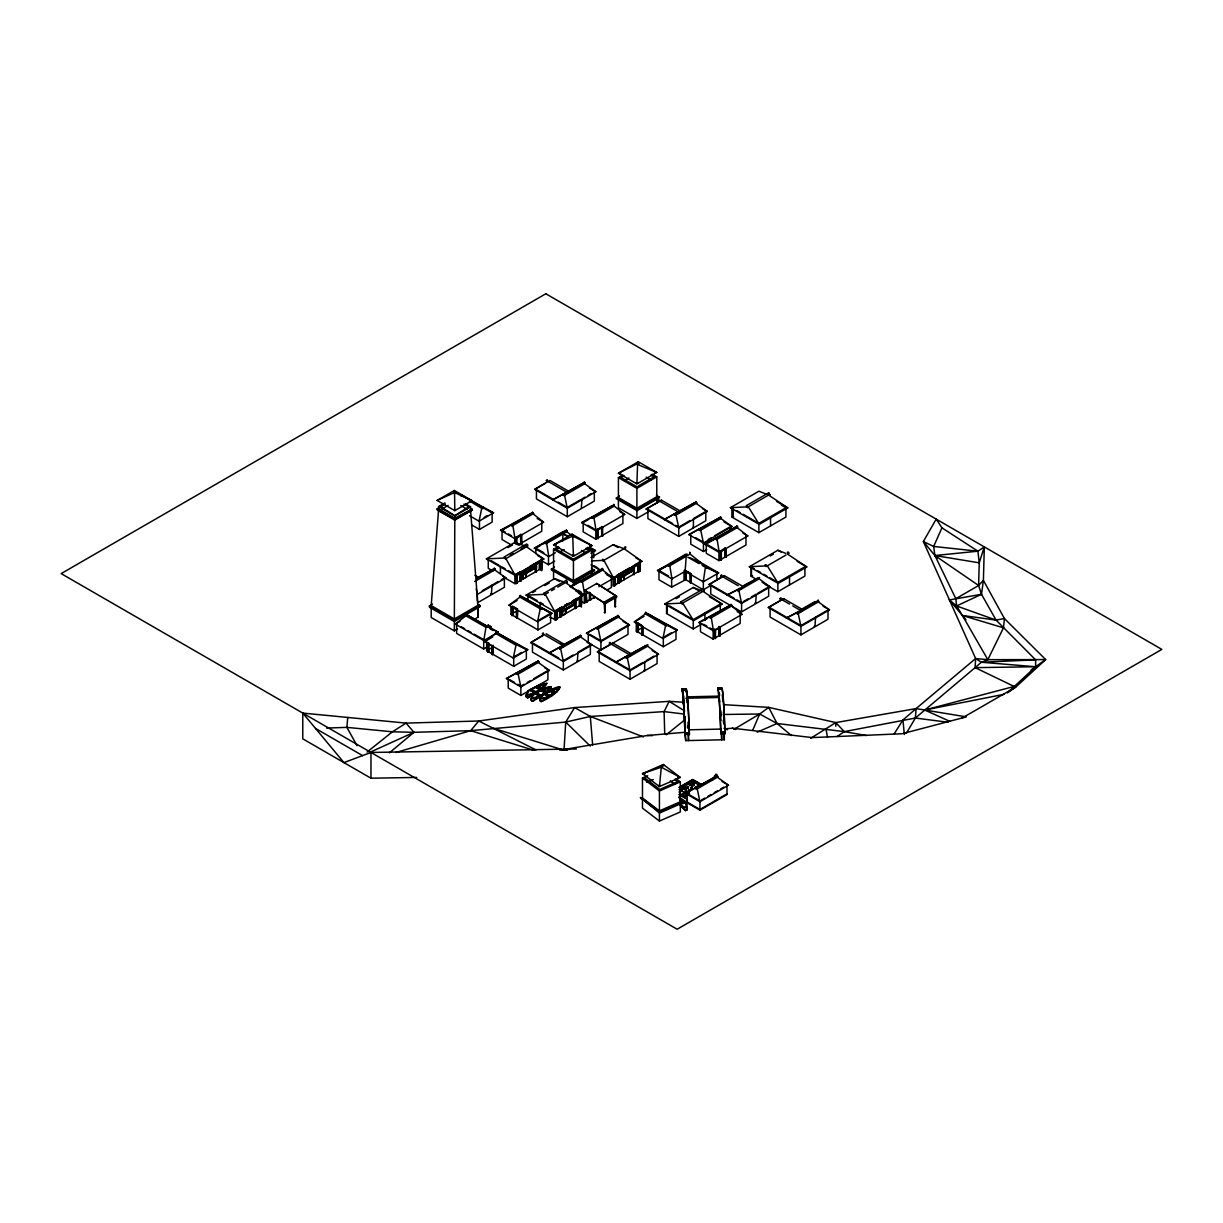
<?xml version="1.0" encoding="UTF-8"?>
<svg xmlns="http://www.w3.org/2000/svg" width="1223" height="1223" viewBox="0 0 1223 1223"><rect width="100%" height="100%" fill="white"/><g stroke="black" fill="none" stroke-linecap="round" stroke-linejoin="round"><path stroke-width="1.5" d="M438.583 509.899L431.199 605.599L454.344 618.96L454.803 519.255L437.849 510.327M941.939 527.832L977.911 551.191L979.241 562.825L978.614 585.496L981.503 594.302L996.072 620.092L1035.636 659.854L1035.621 666.749L1007.416 692.814L1015.671 687.173L1045.665 659.579L1004.435 618.548L983.399 580.359L984.316 546.91L977.911 551.191L934.907 555.532L933.653 546.452L941.939 527.832L936.191 519.118L923.35 541.544L975.633 658.54L975.098 667.636L915.37 718.039L906.319 733.296M636.908 483.895L637.565 464.511L656.782 472.43L636.908 483.895L618.41 473.225L638.284 461.744L656.782 472.43M584.808 590.373L604.544 603.107L604.544 604.04L603.489 602.496L615.49 595.57L616.545 596.182L616.545 597.114L604.544 604.04M616.514 596.212L596.702 583.493L616.514 596.212L604.544 603.107L603.489 602.496M604.544 603.107L584.747 590.403L596.702 583.493M680.08 793.115L680.278 791.312L680.08 793.284M684.406 793.513L684.544 791.694L684.452 793.635M688.09 788.147L688.213 786.328L688.09 788.3L687.112 786.802L687.983 788.132M693.074 783.943L693.196 782.124L693.105 784.081L692.096 782.598L692.921 783.943M697.079 787.795L697.171 786.144L697.064 787.597M684.192 702.262L669.164 701.345L574.611 707.567L565.729 722.074L564.002 750.219L567.625 750.035M679.453 796.922L686.638 804.015L686.776 810.176L685.461 810.62L679.743 805.024M562.534 541.437L563.084 533.901L567.869 536.652M723.389 714.477L759.666 714.018L777.033 723.496L844.283 731.629L915.37 718.039L916.103 708.591L975.633 658.54L987.832 659.671L1045.665 659.579L1031.142 669.929M347.745 717.458L346.904 727.379L357.055 745.648M659.426 786.557L661.307 767.203L642.472 773.609L659.426 786.557L680.309 777.446L663.355 764.497L642.472 773.609M961.477 718.405L1015.671 687.173L975.098 667.636L981.396 662.239L987.832 659.671L1003.471 627.827L1004.435 618.548L996.072 620.092L962.363 615.475L956.6 605.966L949.43 599.927L981.503 594.302L983.399 580.359L978.614 585.496L955.836 598.704L956.6 605.966L996.072 620.092M679.957 790.731L679.193 789.462L680.202 790.807M683.779 788.988L683.015 787.719C684.605 790.868 684.834 785.732 683.81 789.187M685.935 790.945L685.094 789.599L685.935 790.945L686.5 789.905L686.072 790.945M686.837 795.623L686.072 794.354L687.081 795.699M689.145 791.388L689.634 790.364L689.099 791.556L688.243 790.058L689.222 791.556M690.093 785.013L689.329 783.729L690.154 785.074L690.735 784.035L690.338 785.212M691.591 788.866L690.766 787.505L691.591 788.85L692.157 787.811L691.729 788.85M534.084 564.277L534.986 564.797L522.404 572.074L522.695 579.228L523.23 575.162L522.313 574.642M522.313 578.999L525.966 577.332L526.501 573.281L523.719 571.401L526.501 573.006M562.381 615.536L562.916 611.469L561.999 610.934L573.755 604.147L573.755 600.569L574.672 601.105L562.091 608.366L562.091 611.943L561.174 611.424L561.174 607.846L562.32 608.504C558.942 618.869 566.448 615.796 566.188 609.574L563.406 607.709L566.188 609.314M620.535 581.368L621.437 577.531L620.535 577.011L632.291 570.208L632.291 566.646M623.791 579.488L624.708 575.651L621.926 573.77L624.708 575.376M686.286 570.652L671.962 578.922L657.47 570.56L668.477 564.98L669.807 565.745L686.241 556.251L685.125 571.324L703.271 581.796L705.381 567.304L702.201 565.454M460.918 495.881L461.698 494.811L461.912 495.85M571.309 535.093L572.976 535.17M483.788 640.577L485.944 627.384L487.274 626.619L498.281 632.199L483.788 640.577L455.231 624.082L467.018 614.924L498.281 632.199M469.51 515.709L479.034 521.197L481.74 508.34L469.372 500.956M513.278 658.066L515.984 645.194L495.728 633.499L484.721 641.571L513.278 658.066L527.77 649.703L497.058 632.734L526.364 649.703L526.364 658.998L513.706 666.306L492.945 654.32L492.945 645.515M537.539 621.697L540.245 608.825L541.575 608.06L552.032 613.319L537.539 621.697L508.982 605.202L519.989 597.13L540.245 608.825M662.912 638.467L665.618 625.595L666.948 624.831L677.404 630.09L662.912 638.467L634.34 621.972L645.347 613.9L665.618 625.595M644.964 773.762L643.176 773.777L644.842 773.502M604.238 603.336L605.37 603.245L604.804 612.876L604.223 603.245L605.37 603.245M604.223 612.54L605.37 612.54M526.914 695.734L528.015 691.194C535.995 685.14 558.391 677.053 537.799 692.294L540.413 685.981L546.192 683.947L541.407 688.717M531.852 699.067L532.953 694.542C534.298 693.258 558.697 679.835 548.668 691.24C521.992 704.265 545.382 695.719 550.274 687.234L543.287 688.962L527.617 697.859L526.104 696.636L526.104 694.985L528.015 691.194M541.667 694.924L540.214 700.962L541.269 701.589C558.85 694.511 571.462 676.885 541.667 694.924L539.771 700.366L542.569 701.161M568.45 492.548L567.854 491.707L567.258 493.236M631.175 655.085L630.579 654.229L629.983 655.773M802.089 610.705L801.31 609.987L801.157 611.546M984.316 546.91L979.241 562.825L934.907 555.532L955.836 598.704M520.524 596.151C520.616 593.552 518.323 598.108 520.417 596.335M618.41 473.225L637.626 463.609L638.284 461.744M768.64 492.793L769.863 494.765L768.64 492.793L746.458 505.588L747.681 507.576L746.458 505.588M614.665 597.221L615.307 606.853L615.75 597.191M614.665 606.593L615.75 606.562M697.064 787.49L697.477 786.45L697.049 787.276M682.113 790.777L682.541 789.737L682.006 790.929L681.624 789.89L682.159 790.899M682.923 795.164L683.412 794.14L682.877 795.332L682.021 793.834L682.954 795.332M542.752 695.627L545.351 689.329L551.145 687.28L542.752 695.627L532.555 701.192L531.057 699.984L531.057 698.318L532.953 694.542M554.065 689.711L551.466 696.009L559.859 687.662L554.065 689.711L551.741 689.115M752.711 730.238L759.666 714.018L768.747 707.383L835.783 722.594L916.103 708.591L966.353 716.877L902.054 733.754L812.21 737.591L732.531 728.205L724.933 728.847M639.063 462.875L637.397 462.875M540.444 698.318L542.079 695.061C568.068 683.046 563.344 684.804 542.079 695.352C535.2 703.944 558.728 692.677 558.987 687.616M894.288 733.708L902.941 719.995L916.103 708.591M478.239 579.167L478.071 577.806L477.291 579.412M564.231 646.248L564.063 644.888L563.543 646.646M679.652 512.666L679.484 511.306L678.964 513.064M496.034 632.887L496.079 631.664L495.881 633.04M645.652 613.289L645.713 612.066L645.194 613.594M545.336 683.886C544.969 688.931 521.395 700.534 528.412 691.331C525.324 689.466 564.2 678.475 538.334 685.889M532.418 693.64L542.722 688.075L546.192 683.382M550.274 687.234L547.277 691.27M547.659 691.408L551.145 686.73M546.085 697.37L556.373 691.805L559.859 687.112M714.446 776.422L716.128 774.694L714.721 776.483M568.191 490.973L550.044 480.501L534.65 489.383L567.289 508.233L595.846 491.738L583.509 482.902L552.796 499.855L553.499 499.458L536.438 489.613L536.438 498.908L567.289 516.717L594.332 501.094L594.332 491.799M563.115 645.652L564.216 644.246L546.069 633.759M679.636 510.664L661.49 500.176L646.111 509.058L678.75 527.908L707.307 511.413L694.97 502.577L664.257 519.546L664.96 519.133M615.536 662.392L646.248 645.423L615.536 662.392L616.239 661.995M395.702 752.542L470.672 730.666L478.759 721.004L574.611 707.567L590.312 716.464L643.39 736.903M658.891 785.349L659.564 786.16L660.435 785.426M680.844 601.869L682.082 603.856L680.844 601.869L703.026 589.073L704.265 591.045L703.026 589.073M615.658 597.42L614.787 597.451M517.191 644.276C515.525 644.857 522.511 647.273 527.77 649.703M660.619 766.683L663.355 764.497M389.434 752.802L413.955 732.317L470.672 730.666L565.729 722.074L590.312 716.464L664.104 711.603L683.795 714.018M666.229 734.794L685.125 719.583M367.053 752.038L392.43 731.797L406.082 723.114L478.759 721.004L536.041 749.959M504.365 556.847L505.466 558.896L527.648 546.1L527.709 544.785L526.547 544.036L504.365 556.847L505.466 558.896M544.036 593.155L545.137 595.204L544.036 593.155L566.234 580.344L567.334 582.393L566.234 580.344M686.806 809.611L685.461 810.62L680.966 805.926L686.806 807.944M837.098 736.552L844.283 731.629L866.434 735.543M810.696 738.279L835.783 722.594L844.283 731.629M662.545 765.124L663.89 765.094L663.585 765.843M563.054 644.918L579.549 636.159L591.886 645.01L563.329 661.49L530.69 642.641L543.96 634.599L561.51 644.735M625.993 657.118L627.323 657.898L647.579 646.203L658.586 654.274L630.028 670.754L597.39 651.92L612.769 643.023L630.93 653.51M727.807 594.623L727.104 595.035L737.561 589.761L738.891 590.526L759.162 578.831L770.169 586.918L741.597 603.398L708.958 584.548L724.352 575.666L742.499 586.153L757.832 578.066L743.034 586.612M802.364 609.604L817.163 601.059L829.5 609.895L800.927 626.39L768.289 607.541L783.683 598.659L801.829 609.13M734.121 729.214L759.666 714.018M555.884 545.183L554.279 544.816L555.884 544.556M678.123 776.987L679.636 777.339L677.955 777.216M437.115 500.436L454.344 490.484L472.047 500.696L454.803 510.648L437.115 500.436L454.574 492.548L472.047 500.696M454.146 492.793L455.002 492.793M438.583 506.567L454.803 515.923L454.803 518.2L438.583 508.829L438.583 506.567L444.897 502.928M445.019 503.876L440.356 506.567L454.788 515.678L468.791 506.826L463.976 504.044M454.069 518.628L472.047 509.104L472.047 510.159L454.803 520.111L437.115 509.899L437.115 508.829L443.704 505.023M441.916 508.997L448.122 505.405M455.063 509.502L454.314 509.38M454.803 515.923L470.565 506.826L470.565 509.104M437.115 508.829L454.803 519.056L472.047 509.104M454.069 519.683L472.047 510.159M484.201 517.405L487.366 515.571M479.034 521.197L493.526 512.834L462.814 495.865L492.12 512.834L492.12 522.129L479.462 529.437L471.466 524.835M534.65 489.383L545.427 483.161M500.528 530.339L511.535 524.759L512.865 525.523L533.121 513.828L543.578 522.221L515.021 538.716L500.528 530.339L531.791 513.064L502.041 530.278L502.041 539.572L511.535 545.061M552.796 499.855L583.509 482.902M563.436 494.505C564.414 498.006 560.883 492.013 564.583 495.361L584.839 483.666M652.165 474.188L656.782 476.848L656.782 496.752L636.908 508.233L618.41 497.547L618.41 477.643L622.996 474.998M558.101 502.103L567.289 507.423L580.329 499.886M585.053 497.165L581.965 498.953L581.353 507.897M588.156 495.376L591.244 493.588M521.594 543.593L520.753 543.119L520.753 534.298L521.594 534.787L521.594 543.593L521.38 535.17L520.539 534.68L516.259 537.157L516.289 544.22M517.1 537.646L521.38 535.17M624.25 475.839L621.131 477.643L636.908 486.754M486.372 558.85L514.929 542.355L525.844 546.299L543.822 559.033L515.265 575.529L486.372 558.85L503.83 558.07M508.004 547.598L512.376 545.061M624.25 480.685L628.928 477.979M520.539 534.68L520.753 543.119M517.925 545.03L520.784 543.379M510.251 555.303L513.37 553.499M521.166 549.005L524.285 547.201M477.062 577.822L493.557 569.077L505.894 577.913L477.337 594.409L476.175 588.89M656.338 494.918L659.533 497.654L637.015 510.648L616.27 498.663L619.511 495.896M454.344 618.96L478.759 604.865L479.813 605.477L479.813 606.746L454.237 621.513L429.38 607.158L429.38 605.874L432.575 604.04M493.557 569.077L477.108 578.571L478.224 577.149L474.921 575.253M638.467 485.852L654.06 476.848L650.896 475.028M474.631 581.536L494.887 569.842M618.41 477.643L636.908 488.329L656.782 476.848M555.395 552.765L548.806 556.572L534.313 548.21L562.87 531.715L565.576 530.92L570.835 534.833M537.371 547.247L540.474 545.458M543.562 543.685L565.576 530.92M581.659 522.618L592.666 517.039L593.996 517.803L614.252 506.108L624.708 514.501L596.151 530.981L581.659 522.618L612.922 505.344M534.313 548.21L545.32 542.615L546.65 543.394L566.906 531.684M587.942 519.806L583.172 522.557L583.172 531.852L595.83 539.16L597.42 538.258L597.42 529.452L602.129 526.731L602.129 535.536L622.889 523.551L622.889 514.256M591.122 517.971L611.362 506.23M553.56 544.846L572.058 534.161L591.932 545.641L573.434 556.312L553.56 544.846L572.716 536.026L591.932 545.641M571.967 536.454L573.526 536.484M587.346 547.415L591.932 550.06L591.932 569.964L573.434 580.65L553.56 569.169L553.56 549.265L558.177 546.605M482.214 590.77L498.189 581.552M501.292 579.763L504.38 577.975L504.38 587.269L477.337 602.893M559.431 547.445L556.282 549.265L573.434 559.171L589.211 550.06L586.092 548.271M517.191 573.572L520.295 571.783M520.509 571.798L516.121 574.581L516.274 583.539L516.519 574.795M530.033 566.295L539.557 560.807M516.549 575.009L541.407 560.654C541.957 592.024 541.499 537.509 541.147 568.573L541.988 568.084L541.988 558.789M521.09 572.761L517.039 575.1L517.039 583.096L517.268 575.238L520.86 573.159L521.09 580.772L521.09 572.761L520.172 572.242L519.943 580.375L520.86 580.894M521.487 571.538L522.634 572.196L534.757 565.194L534.757 568.236M534.986 563.803L536.178 564.491L540.23 562.152L540.505 569.551L540.49 560.119M559.431 552.276L564.17 549.555M597.39 529.421L602.511 527.449L601.67 526.96L601.67 535.506L602.725 535.873L601.67 535.506M521.717 571.676L521.717 574.718L523.23 574.902M534.084 567.839L521.487 575.116L522.404 575.636L534.986 568.374L533.855 567.717L525.584 572.746M522.695 574.856L521.869 575.345L521.869 571.768M638.437 508.233L656.782 497.654L656.782 503.219M659.533 496.752L637.015 509.746L616.27 497.776M519.943 580.375L521.09 580.772M540.23 562.152L539.312 561.632L539.312 569.184L540.505 569.551M541.682 568.878L540.49 568.512L541.407 569.031M503.647 577.18L514.944 583.707L515.754 583.233L515.632 574.474M516.519 582.805L516.014 574.703L540.887 560.348L540.887 568.726L539.97 569.245L539.97 561.372M516.748 582.668L520.325 580.589M536.178 572.058C534.084 572.884 538.059 567.992 536.178 564.491M540.581 560.18L548.485 564.751L554.676 561.174M646.111 509.058L661.49 500.176M479.813 605.477L454.237 620.244L429.38 605.874M597.176 529.299L597.176 538.105L598.23 538.472L598.23 529.911M597.634 538.12L601.915 535.659M597.176 538.105L598.23 538.472M618.41 500.299L618.41 507.728L636.908 518.414L649.138 511.352M455.231 624.082L460.062 621.284M591.351 568.053L594.561 570.805L573.816 582.775L551.298 569.78L554.493 567.044M553.56 569.169L552.674 569.673L552.674 570.575L553.56 570.071L553.56 579.366M553.56 549.265L573.434 560.745L591.932 550.06M431.199 605.599L431.199 617.508L454.344 630.869L457.494 629.05M474.799 619.052L477.948 617.248L477.948 605.339L470.565 510.159M590.892 553.224L595.509 550.564L590.571 547.705M590.938 557.55L613.151 544.724L624.051 548.668L642.029 561.403L613.472 577.898L605.446 573.266M557.734 587.101L565.53 582.607L583.509 595.341L554.952 611.836L526.058 595.158L554.615 578.662L563.971 582.041M508.982 605.202L517.039 600.554M532.54 592.635L535.613 590.862M544.755 585.588L549.142 583.05M511.902 606.761L512.743 606.272L512.972 615.215L512.972 606.654L512.116 607.143L511.902 615.566L511.902 606.761L516.61 609.482C515.525 623.455 518.476 618.792 517.467 608.993L514.317 607.189M664.257 519.546L694.97 502.577M674.714 514.271L676.044 515.036L696.3 503.341M488.252 625.412L490.744 627.139M516.396 609.604L517.467 608.993M591.565 560.914L603.795 560.363L624.051 548.668M510.924 606.883L510.924 614.313L517.253 610.659M526.058 595.158L545.259 594.302L548.378 592.498M551.497 590.694L554.615 588.905M511.902 615.566L512.972 615.215M574.978 580.65L591.932 570.866L591.932 574.581M551.298 568.894L573.816 581.888L594.561 569.903M589.394 592.192L584.64 594.928L570.147 586.566L601.41 569.291L571.661 586.505M516.61 618.288L517.467 617.798M570.147 586.566L581.154 580.986L582.484 581.751L602.74 570.056L613.197 578.448L598.918 586.688M675.677 525.324L678.75 527.098L690.154 520.509M484.721 641.571L492.777 636.923M488.696 644.735L488.696 651.584L488.481 642.656L487.641 643.145L487.855 652.073L487.855 643.512L488.696 643.023M456.638 624.082L456.638 633.376L483.681 648.985L486.846 647.166M672.619 523.551L647.9 509.288L647.9 518.583L678.75 536.393L705.793 520.769L705.793 511.474L693.41 518.628L693.41 527.923L692.814 527.281M759.223 524.377L748.323 506.781L768.579 495.07L787.795 507.881L759.223 524.377L730.345 507.698L758.902 491.203L766.974 494.428M487.855 643.512L492.135 645.989L493.19 645.377M550.625 613.319L537.967 620.627L537.967 629.921L550.625 622.614L550.625 613.319L521.319 596.35L552.032 613.319M555.043 610.629L555.043 619.312L555.961 619.847L555.318 610.781L561.525 607.189M564.644 605.4L567.747 603.596M572.41 600.906L577.073 598.215M617.141 575.085L629.845 567.747M634.599 564.995L637.779 563.176M486.647 641.387L486.647 650.682L492.991 647.028M561.785 607.189L555.441 610.843L555.441 619.541L549.784 617.218M564.965 605.354L568.129 603.52M617.34 575.269L629.769 568.099M632.887 566.295L637.55 563.604M561.923 607.418L555.701 610.996L556.205 619.098M564.323 606.027L569.047 603.306M572.792 601.135L580.573 596.641L580.573 605.033L579.656 605.553L579.656 597.68M614.496 577.225L639.889 562.549C641.723 565.959 637.84 572.196 639.889 571.248M578.54 593.277L581.674 595.097L581.674 604.391L580.833 604.881C581.17 573.816 581.644 628.332 581.093 596.946L556.236 611.301L555.318 610.781M639.629 571.401L639.629 563.023L614.756 577.378L613.579 576.69M688.946 534.65L719.659 517.681L731.996 526.532L703.439 543.027L688.946 534.65L719.659 517.681M560.547 617.202L560.547 609.467L559.63 608.932L559.63 616.667L560.547 617.202L560.776 609.069L556.725 611.408L556.725 619.404L556.954 611.531L555.808 610.873M578.036 598.934L575.33 600.493L575.33 608.06L579.381 605.721L579.381 598.154M618.379 574.611L619.297 575.131L615.261 577.47L615.49 585.343L614.573 584.808M620.611 578.005L633.208 570.744L633.208 567.166L620.611 574.443L620.611 578.005L619.694 577.485M637.535 571.554L638.712 571.921L638.712 564.048L634.11 566.708L634.11 574.581L634.385 566.861L633.193 566.173M556.954 611.531L560.547 609.467M580.191 605.859C578.112 606.73 582.056 601.456 580.191 597.986L575.574 600.646L575.574 608.519L575.865 600.799L574.672 600.111L574.672 607.984L575.574 608.519M619.694 573.908L620.841 574.565L632.979 567.564L632.979 570.606L620.841 577.608L619.923 577.088M634.385 566.861L638.437 564.522L638.437 572.089M575.865 600.799L579.916 598.46L579.916 606.012M487.641 651.951L488.696 651.584M705.09 526.624L708.27 524.789M711.144 523.184L715.424 520.708M699.403 529.391L700.733 530.155L720.989 518.46M562.091 611.943L574.672 604.682L573.526 604.009L565.271 609.054M620.917 577.225L620.092 577.699L620.092 574.137M624.189 575.345L632.673 570.438L633.208 567.166M562.381 611.164L561.556 611.638L561.556 608.06M492.135 645.989L492.135 654.534L493.19 654.183L493.19 647.135M492.135 654.534L493.19 654.183M732.485 507.759L732.485 516.442L733.28 516.595M618.165 582.744L619.297 583.142L618.165 582.744L618.165 574.993L619.067 575.529L615.49 577.608L614.343 576.935M556.037 618.746L556.954 619.281M559.63 616.667L560.776 617.065M574.672 607.984L575.865 608.366M556.419 618.976L560.012 616.896M585.649 593.124L585.649 602.022L586.704 602.297L586.214 593.384L586.704 602.297M589.41 592.941L589.41 599.851L590.571 600.08L590.571 593.17M614.726 585.16L614.236 577.073M614.955 585.037L618.548 582.958M732.164 507.942L732.164 517.237L733.02 516.748L733.02 508.049M581.154 601.288L584.319 603.107L585.924 602.19L585.939 593.231M586.214 602.022L589.7 600.019L589.7 593.109M590.082 599.79L593.675 597.711M606.715 590.189L611.378 587.499L611.378 578.204M733.662 516.825L732.485 516.442M614.756 585.756C612.708 586.688 616.575 580.573 614.726 577.164M589.41 599.851L590.571 600.08M708.209 539.45L711.389 537.616M714.568 535.781L730.483 526.593L730.483 530.308M530.69 642.641L542.997 635.547M657.47 570.56L686.027 554.065M685.767 579.641L671.641 587.101L658.983 579.794L658.983 570.499L687.173 554.172M704.754 544.067L736.032 526.777L747.819 535.949L719.246 552.429L704.754 544.067L715.761 538.487L717.091 539.251L719.246 552.429M603.489 603.428L616.514 596.044M736.032 526.777L706.267 544.006L706.267 553.3L718.941 560.608L720.515 559.691L720.485 550.87L725.239 548.164L725.239 556.969L745.984 544.999L745.984 535.705M687.509 555.517L690.062 554.05L700.519 562.442L699.816 562.84M717.091 539.251L737.362 527.556M521.61 652.44L513.706 657.011L513.706 666.306M690.781 534.894L690.781 544.189L703.439 551.497L706.619 549.662M743.156 514.287L758.871 523.352L785.915 507.744L785.915 517.039L758.871 532.647L732.164 517.237M684.024 570.667L685.17 570.01M579.549 636.159L548.837 653.128L549.54 652.715M506.383 678.582L537.096 661.612L549.433 670.464L520.876 686.944L506.383 678.582L537.096 661.612M566.876 644.001L569.979 642.213M586.444 633.224L617.172 616.254L629.509 625.091L600.936 641.586L586.444 633.224L617.172 616.254M580.879 636.923L560.623 648.618L563.329 661.49M610.002 620.718L613.151 618.899M516.84 673.307L518.17 674.072L538.426 662.377M596.9 627.949L598.23 628.714L618.502 617.019M720.271 550.747L720.271 559.553L721.341 559.92L721.341 551.359L720.485 550.87M721.341 559.92L721.111 551.237L725.835 548.516L725.835 557.321L725.606 548.898L724.765 548.408L724.765 556.954L724.979 548.026M690.185 574.122L690.414 582.805L690.414 574L685.339 571.08L685.339 579.885L686.195 579.641L686.195 571.08M720.729 559.568L725.01 557.107M690.185 582.683L691.041 582.438L691.041 573.633M573.098 655.039L563.329 660.68L563.329 669.975L590.373 654.351L590.373 645.071L577.99 652.211L577.394 661.154M517.711 684.314L520.876 686.134L524.056 684.299M527.235 682.465L530.43 680.63M533.61 678.78L547.919 670.525L547.919 679.82L520.876 695.428L508.218 688.121L508.218 678.826M589.868 634.37L600.936 640.776L627.995 625.152L627.995 634.447L597.39 651.92M664.731 603.979L682.709 603.061L702.98 591.351L722.182 604.162L693.624 620.657L664.731 603.979L693.288 587.483L701.36 590.709M703.271 581.796L718.665 572.914L697.293 560.577M634.34 621.972L644.001 616.392M676.105 598.704L679.285 596.87M637.259 632.337L638.33 631.985L638.33 623.424L637.489 623.913L637.489 632.474L637.259 623.531L641.249 624.861M708.958 584.548L724.352 575.666M577.149 661.016L577.638 661.016M687.036 571.554L690.827 573.755L690.827 582.561L703.347 589.792L710.869 585.465M530.492 690.582L532.127 689.482L536.133 691.943L534.497 692.891L530.492 690.414L534.497 692.891M535.919 687.448L537.509 686.378L541.499 688.855L539.909 689.772L535.919 687.448L539.909 689.772M641.754 626.39L642.61 625.901L642.579 634.722L663.325 646.707L675.998 639.384L675.998 630.09M667.406 604.33L666.871 612.723L667.146 604.193M636.281 621.788L636.281 631.083L642.61 627.43M666.566 604.223L666.566 613.518L666.871 612.723M787.566 554.126L806.783 566.937L778.225 583.417L749.332 566.738L777.889 550.243L785.961 553.469M770.245 555.961L773.44 554.126M550.274 687.509C545.779 686.072 520.876 701.176 537.356 696.988M642.824 634.584L641.754 634.936L642.824 634.584L642.824 627.537M539.45 696.239L535.445 693.762L539.45 696.239L541.07 695.291L537.08 692.982M749.332 566.738L767.31 565.821L786.007 555.013M754.301 568.802L751.151 566.983L751.151 576.278L752.007 575.788M737.561 589.761L741.383 587.56M671.244 632.841L663.325 637.412L663.325 646.707M698.975 622.522L730.238 605.247L698.975 622.522L713.468 630.885L742.025 614.405L731.568 606.012L711.312 617.707L709.982 616.942M703.668 620.627L706.848 618.792M666.566 613.518L693.258 628.928L702.017 623.868M743.232 601.64L748.124 598.827M751.381 596.946L756.273 594.118L755.661 603.061M757.817 593.231L767.096 587.866M770.001 577.868L777.859 582.393L804.902 566.784L804.902 576.079L777.859 591.687L765.292 584.441M631.664 669.012L643.069 662.423M646.248 660.588L653.984 656.124M755.004 603.168L755.906 602.924L755.233 603.306M733.938 598.169L710.746 584.777L710.746 594.072L741.597 611.882L768.656 596.258L768.656 586.979M643.848 670.28L644.704 670.77L644.704 661.475M628.5 669.057L599.178 652.134L599.178 661.429L630.028 679.239L657.072 663.63L657.072 654.336M715.547 629.814L715.317 638.498L714.477 638.009L714.477 629.203L715.547 629.814L719.827 627.353L720.041 635.777L719.445 626.635L719.445 635.44L740.19 623.455L740.19 614.16M714.477 638.009L715.547 638.375M719.827 627.353L718.971 626.864L718.971 635.41L720.041 635.777M700.473 622.461L700.473 631.756L713.147 639.063L714.721 638.161L714.691 629.325M714.951 638.024L719.216 635.563M768.289 607.541L783.683 598.659M792.749 605.951L800.713 610.552L786.45 618.028L787.153 617.615M800.668 609.803L815.007 601.533M796.907 612.754L798.237 613.518L818.493 601.823M827.986 609.956L827.986 619.251L800.927 634.875L770.093 617.065L770.093 607.77L800.927 625.58L826.442 610.858M678.872 787.429L692.707 779.448L702.063 784.845M679.866 787.276L692.707 779.861L701.574 784.998M679.866 788.896L692.707 781.497L700.106 785.762M685.446 793.345L716.174 776.391L728.495 785.227L699.938 801.722L685.446 793.345L716.174 776.391M709.004 780.84L712.153 779.036M711.144 779.815L714.324 777.981M695.902 788.086L697.232 788.85L717.504 777.155M701.528 799.98L704.708 798.145M707.903 796.311L711.083 794.476M714.263 792.642L717.442 790.792M720.622 788.957L723.802 787.123M726.997 793.849L699.938 809.473L687.28 802.15M687.28 793.589L687.28 802.884L699.938 810.192L726.997 794.583L726.997 785.288M548.837 653.128L561.525 646.478M727.104 595.035L739.793 588.385M786.45 618.028L799.139 611.378M620.657 473.546L619.235 473.5L619.709 472.72M619.495 477.199L619.801 478.147L620.734 477.352M572.914 554.982L573.235 555.915L574.168 555.12M572.914 559.4L573.235 560.348L574.168 559.553M956.6 605.966L981.503 594.302M636.541 487.029L636.77 487.916L637.703 487.197M369.438 752.512L413.955 732.317L406.082 723.114L302.769 713.085L302.769 738.845L370.966 778.21L416.691 777.431M683.81 787.979L684.024 788.896L683.932 787.964M680.11 789.706L680.202 790.639L680.11 789.554M685.69 787.841L685.874 787.979M685.95 789.202L685.43 788.193L685.95 789.08M682.938 793.926L683.03 795.011L682.862 794.094M684.666 797.06L683.764 795.562L684.59 797.06M757.22 732.195L777.033 723.496L791.449 735.573M661.307 767.203L680.309 777.446M676.059 778.638L680.309 781.864L680.309 801.768L659.426 810.88L642.472 797.931L642.472 778.042L647.701 775.764M646.799 782.384L653.265 779.555M642.472 797.931L641.494 799.261L642.472 798.833L658.02 810.696M642.472 778.042L659.426 790.975L680.309 781.864M682.923 801.921L659.518 812.133L640.317 797.472L659.518 813.035L682.923 802.808L679.973 799.659M659.426 821.061L680.309 811.95L680.309 802.655L659.426 811.782L659.426 821.061L642.472 808.128L642.472 798.833M690.384 553.729L689.741 552.184L689.787 553.423M576.43 748.965L370.966 752.466L343.923 762.602L302.769 713.085M678.643 803.404L683.535 801.753L678.643 803.557M684.697 803.068L679.82 804.551L681.303 806.018L678.933 803.404M950.026 721.432L924.71 710.013L1015.151 686.179M567.38 749.439L564.002 750.219L493.526 728.327M818.722 601.533L818.065 600.019L818.432 601.426M527.648 546.1L526.486 545.351M924.71 710.013L1004.282 694.282M542.722 688.075L543.715 687.892M556.373 691.805L557.382 691.622M685.094 732.271L647.15 735.512L559.767 750.219M526.104 694.985L532.662 693.884L527.617 697.859L526.104 696.636M531.057 698.318L537.6 697.217L532.555 701.192L531.057 699.984M539.771 698.7L546.314 697.614L541.269 701.589L539.771 700.366M654.962 472.017L656.032 472.582L654.504 472.751M609.589 643.879L609.421 642.518L610.445 642.61M590.174 545.137L591.244 545.596L589.99 546.024M690.307 785.074L689.818 784.203L690.276 785.227M689.955 783.439L690.353 784.906L690.75 783.561L690.139 784.493L689.955 783.576M683.611 787.429L683.871 788.422L683.672 787.566M730.345 507.698L746.519 506.872M975.633 658.54L981.396 662.239L1035.636 659.854M326.602 728.067L346.904 727.379L392.43 731.797L413.955 732.317M681.899 688.732L686.302 689.145A67.861 2.232 88.7 0 1 689.359 732.822L689.375 734.58L684.972 734.243A64.666 2.125 88.7 0 0 681.93 690.567L681.93 689.237A67.861 2.232 88.7 0 1 684.972 732.913L685.002 734.671M717.733 687.892L721.891 688.32A67.372 2.217 88.7 0 1 724.933 731.996L724.964 733.739L720.821 733.403A66.669 2.186 88.7 0 0 717.763 689.741L717.763 688.411A67.372 2.217 88.7 0 1 720.821 732.088L720.851 733.846M681.93 689.237L686.302 689.145M717.763 688.411L721.891 688.32M681.899 690.047L686.302 690.46A66.669 2.186 88.7 0 1 689.115 727.975M717.733 689.222L721.86 689.115L721.86 687.8M681.93 690.567L682.679 690.552A64.666 2.125 88.7 0 1 683.137 691.821M686.302 690.46L685.461 690.491A66.669 2.186 88.7 0 1 685.935 691.989M717.763 689.741L718.604 689.711M687.295 696.85L718.604 696.116L719.048 697.477A50.755 1.666 88.7 0 1 719.766 701.895M685.904 698.241L719.048 697.477M689.955 729.795L721.264 729.061M684.972 732.913L689.359 732.822M720.821 732.088L724.933 731.996M685.002 733.357L689.375 733.25M720.851 732.516L724.964 732.424M684.972 734.243L685.721 740.634L724.337 739.732L724.337 733.326M720.821 733.403L724.964 733.739M975.098 667.636L1035.621 666.749L981.396 662.239M614.45 505.787L613.808 504.304L614.282 505.726M647.15 735.512L652.44 735.65M723.649 704.647L768.747 707.383L777.033 723.496M684.819 810.039L686.776 810.176L686.638 804.015M526.547 697.232L528.902 697.431M531.501 700.58L533.855 700.764M977.911 551.191L933.653 546.452L923.35 541.544L937.322 558.437M915.37 718.039L947.978 722.258M625.473 548.47L625.763 546.895L624.494 547.155M646.677 613.136L677.404 630.09M538.074 685.384L540.413 685.981M543.027 688.732L545.351 689.329M1003.471 627.827L962.363 615.475L987.832 659.671M741.811 588.553L741.811 587.178L742.82 587.071M470.672 730.666L533.916 750.311M681.303 805.743L686.332 807.761L686.179 804.092L679.101 797.09M788.285 553.805C790.914 553.285 785.946 550.136 787.872 553.453M732.531 728.205L735.818 729.458M723.985 728.297L727.456 729.703M707.047 568.007L718.665 572.914M590.541 548.454L595.509 550.564M689.42 557.627L700.519 562.442M564.674 534.589L567.854 535.964M647.517 645.805L647.884 644.735L647.013 645.133M483.07 507.56L493.526 512.834M776.559 501.399L787.795 507.881M781.359 505.099L784.402 506.857M736.888 510.664L740.022 512.468M777.889 550.243L781.1 552.108M797.151 561.372L806.783 566.937M702.476 508.63L707.307 511.413M646.172 477.138L650.896 479.859M723.955 521.885L731.996 526.532M742.988 533.152L747.819 535.949M659.396 501.017L676.931 511.153M823.048 606.18L829.5 609.895M757.434 570.606L760.584 572.425M763.718 574.244L766.867 576.048M695.52 537.646L701.849 541.3M707.857 544.923L717.351 550.396M724.765 556.954L725.835 557.321M621.498 500.222L624.571 501.996M627.659 503.784L635.364 508.233M751.748 575.33L752.649 575.865L751.472 575.483L751.472 566.799M762.112 582.255L770.169 586.918M751.151 576.278L755.875 578.999M720.271 559.553L721.111 560.042M589.41 488.023L595.846 491.738M781.573 599.499L789.554 604.101M619.878 511.703L624.708 514.501M814.992 626.054L815.603 617.111M701.36 563.742L709.126 568.221M712.214 570.01L716.877 572.7L716.877 580.13M722.243 576.507L738.188 585.725M687.83 557.168L699.006 563.62M547.935 481.342L565.485 491.463M687.234 571.431L689.772 572.899M737.01 599.927L740.068 601.701M686.195 579.641L685.981 572.471M685.981 579.763L690.613 582.438M685.339 579.885L685.553 571.447M587.927 525.309L594.256 528.963M737.194 611.607L742.025 614.405M693.288 587.483L698.104 590.266M709.34 596.748L722.182 604.162M658.983 570.499L668.477 575.987M613.151 544.724L617.967 547.507M635.624 557.703L642.029 561.403M638.972 562.03L639.889 562.549M639.629 563.023L639.094 571.095L638.192 571.615L638.192 563.742M637.81 563.513L638.712 564.048M637.535 564.002L638.437 564.522M632.062 567.044L632.979 567.564M637.81 571.401L638.712 571.921M633.208 570.744L632.062 570.086L623.791 575.116M633.468 573.893L634.385 574.428M537.142 518.506L543.578 522.221M633.193 574.061L634.11 574.581M581.414 550.396L586.092 553.102M703.653 624.296L706.818 626.115M709.982 627.949L713.147 629.769L713.147 639.063M620.535 576.736L621.437 577.271M669.7 606.042L691.683 618.731M718.971 635.41L719.827 635.899M594.072 565.76L597.114 567.518M590.999 564.919L600.631 570.484M606.761 574.734L613.197 578.448M614.343 584.946L615.261 585.465M465.703 504.014L470.565 506.826M543.746 552.72L535.827 548.149L535.827 553.729M460.765 505.527L467.186 509.227M648.236 614.038L674.408 629.172M502.041 530.278L505.206 532.112M508.371 533.947L511.535 535.766M616.545 597.114L615.49 595.57M520.539 543.241L521.38 543.731M514.929 542.355L519.744 545.137M537.401 555.334L543.822 559.033M539.588 561.143L540.505 561.678L535.903 564.338L535.903 572.211M641.005 624.999L637.856 623.195L637.856 632.001L636.281 631.083M637.259 623.531L641.983 626.252L641.983 635.058M533.855 564.674L534.757 565.194M577.99 590.159L581.154 591.993M539.312 569.184L540.23 569.719M554.615 578.662L559.431 581.445M575.483 590.709L583.509 595.341M580.176 596.427L581.093 596.946M623.057 621.376L629.509 625.091M579.274 597.451L580.191 597.986M638.33 631.985L638.116 623.057M578.999 597.925L579.916 598.46M638.085 632.123L642.365 634.599M585.649 602.022L586.429 602.465M580.451 604.651L581.353 605.186M580.176 604.804L581.093 605.339M519.943 572.624L520.86 573.159M521.717 574.718L522.634 575.238M652.149 650.56L658.586 654.274M515.372 574.321L517.268 575.238M491.294 560.761L498.892 565.148M502.026 566.952L505.252 568.817M508.493 570.682L513.324 573.48M517.268 582.974L516.121 582.576L517.039 583.096M516.549 583.386L515.372 583.019L516.274 583.539M559.859 608.534L560.776 609.069M502.668 576.064L505.894 577.913M561.999 610.674L562.916 611.21M492.808 570.927L488.252 568.298L488.252 559.003M537.065 600.569L527.939 595.295L527.939 600.875M543.333 604.193L540.107 602.327L540.107 607.907M610.674 643.864L629.814 654.917M587.055 642.213L591.886 645.01M491.386 594.072L491.998 585.129M514.073 607.327L517.237 609.13L517.222 617.951L537.967 629.921M510.924 614.313L512.498 615.23L512.498 606.425M512.712 615.352L516.993 617.814M560.21 643.252L564.002 645.454M479.813 606.746L478.759 604.865M558.728 658.02L532.479 642.87L532.479 652.165L563.329 669.975M477.948 617.248L477.811 607.923M467.018 614.924L487.274 626.619M489.98 628.714L493.159 630.548M465.688 615.689L485.944 627.384M544.602 667.666L549.433 670.464M461.407 626.833L464.587 628.668M467.767 630.518L470.962 632.352M474.142 634.187L483.681 639.69L483.681 648.985M722.059 781.512L728.495 785.227M711.924 779.403L712.78 779.892M486.647 650.682L488.237 651.599L488.237 642.794M488.451 651.721L492.731 654.198M545.794 693.365L549.8 695.52M509.792 679.743L514.547 682.48M688.855 794.507L698.364 799.995M679.376 794.4L686.76 798.665M678.964 794.583L686.76 799.093L686.76 802.089L678.964 797.595M315.534 728.449L362.589 755.615M684.727 711.037L669.164 701.345L664.104 711.603L664.731 734.09M934.907 555.532L978.614 585.496M674.668 779.418L677.603 781.65L659.809 789.416L645.178 778.256M670.28 780.901L674.668 784.249M679.973 800.561L682.923 802.808M758.933 578.311L759.575 577.562L758.596 577.776M684.987 556.373L686.134 554.936M565.729 722.074L590.235 746.076M679.101 797.381L686.179 804.092M949.43 599.927L966.017 619.862M696.453 786.664L696.927 787.169M696.85 787.658L696.055 786.618L696.82 787.887M689.405 793.314L688.61 792.275L689.375 793.559M767.31 565.821L778.225 583.417M682.709 603.061L693.624 620.657M603.856 560.241C603.291 563.665 601.242 556.771 603.856 560.241L613.472 577.898M545.259 594.302L554.952 611.836M505.573 557.994L515.265 575.529M562.977 532.586L561.724 533.916M572.058 534.161L572.716 536.026M798.237 613.518L800.927 626.39M738.891 590.526L741.597 603.398M700.733 530.155L703.439 543.027M676.044 515.036L678.75 527.908M697.232 788.85L699.938 801.722M627.323 657.898L630.028 670.754M598.23 628.714L600.936 641.586M564.583 495.361L567.289 508.233M518.17 674.072L520.876 686.944M825.922 728.709L827.512 737.286M711.312 617.707L713.468 630.885M669.807 565.745L671.962 578.922M593.996 517.803L596.151 530.981M582.484 581.751L584.64 594.928M546.65 543.394L548.806 556.572M512.865 525.523L515.021 538.716M454.344 490.484L454.574 492.548M902.941 719.995L904.347 734.519M590.312 716.464L592.651 744.945M723.833 732.332L724.337 739.732M689.375 734.58L689.359 734.136A66.669 2.186 88.7 0 0 689.176 729.489M685.721 740.634L685.201 732.057A41.567 1.361 88.7 0 0 684.544 716.189M721.402 732.638L721.662 739.793L721.662 733.387M688.304 735.191L688.503 740.572L688.503 734.167M572.777 536.928L573.434 556.312M454.574 493.037L454.803 510.648M835.783 722.594L835.783 726.263M800.927 625.58L800.927 634.875M789.538 575.651L789.538 584.946M777.859 582.393L777.859 591.687M770.551 516.61L770.551 525.905M758.871 523.352L758.871 532.647M741.597 602.587L741.597 611.882M732.745 507.912L732.745 516.289M720.301 611.454L720.301 604.024L693.258 619.633L693.258 628.928M719.2 626.482L719.2 635.287M718.941 551.313L718.941 560.608M718.604 692.921L718.604 696.116M715.317 629.692L715.317 638.498M704.937 612.891L704.937 620.321M703.439 542.202L703.439 551.497M703.347 580.497L703.347 589.792M699.938 800.897L699.938 810.192M692.707 779.861L692.707 781.497M686.271 688.625L686.271 689.955M685.17 571.86L685.17 579.289M684.024 572.517L684.024 579.962M682.679 690.552L683.153 703.714L683.153 702.537A41.567 1.361 88.7 0 1 684.177 710.104M678.75 527.098L678.75 536.393M671.641 577.806L671.641 587.101M659.426 790.975L659.426 810.88M640.21 561.158L640.21 570.453L639.369 570.942L639.369 562.259M637.917 564.216L637.917 571.783L633.866 574.122L633.866 570.346M636.908 488.329L636.908 508.233M636.908 509.12L636.908 518.414M633.59 571.126L633.59 574.275L618.777 582.836L618.777 574.825M630.028 669.944L630.028 679.239M624.189 576.797L624.189 579.702M620.841 574.565L620.917 581.598M619.297 575.131L619.067 583.264M618.379 576.201L618.379 582.607M614.573 577.073L614.496 585.909M613.961 576.92L613.961 585.603L613.151 586.077L613.151 576.782M602.511 535.995L602.725 527.067L601.884 526.578L601.884 535.384M600.936 640.776L600.936 650.07L588.278 642.748L588.278 633.453M598.628 568.389L598.628 572.104M598.016 529.788L598.016 538.594M595.83 529.865L595.83 539.16M593.721 550.335L593.721 557.78M590.189 593.384L590.189 600.294M589.792 592.727L589.792 599.622M584.319 593.812L584.319 603.107M575.055 600.34L575.055 608.213L560.241 616.759L560.241 610.369M574.948 600.279L574.948 607.831M574.153 600.799L574.153 604.376L565.653 609.268L565.653 613.64M573.816 581.888L573.816 582.775M573.526 604.009L573.526 600.967L574.443 604.544L562.32 611.546L561.403 607.969M573.434 560.745L573.434 580.65M573.434 581.536L573.434 585.251M567.289 507.423L567.289 516.717M559.859 610.139L559.859 616.545M556.205 611.103L556.236 619.694M556.037 611.011L555.961 619.847M555.166 692.417L551.16 690.261M554.63 610.72L554.63 620M553.576 693.334L549.57 691.178M548.485 555.456L548.485 564.751M546.452 692.035L542.446 689.879M544.862 692.952L540.856 690.796M541.758 521.976L541.758 531.271L520.998 543.257L520.998 534.451M540.765 561.403L540.765 568.359M539.695 561.846L539.695 569.414L535.643 571.753L535.643 564.185M535.368 564.032L535.368 571.905L520.555 580.466L520.555 572.456M534.986 564.797L534.986 568.542M534.466 564.491L534.466 568.068L525.966 572.976L525.966 577.332M522.634 572.196L522.695 579.228M520.876 686.134L520.876 695.428M516.886 537.509L516.886 542.798M516.045 537.019L516.045 544.067M514.944 574.413L514.944 583.707M514.7 537.6L514.7 543.165M500.421 566.02L500.421 573.465M492.349 645.866L492.349 654.672M479.462 520.142L479.462 529.437M477.337 593.598L477.337 601.028M454.803 519.056L454.803 520.111M454.344 620.244L454.344 630.869M370.966 752.466L370.966 778.21M723.404 720.118A41.567 1.361 88.7 0 1 723.512 722.732M720.347 709.63A50.755 1.666 88.7 0 1 720.913 720.5M686.715 699.113A66.669 2.186 88.7 0 1 686.974 702.705M688.029 722.12A66.669 2.186 88.7 0 1 688.274 727.991M687.938 725.453A50.755 1.666 88.7 0 1 688.06 728.342M683.657 695.826A64.666 2.125 88.7 0 1 684.192 702.399M685.002 716.433A64.666 2.125 88.7 0 1 685.491 727.975M722.273 694.878A64.452 2.125 88.7 0 1 722.824 701.452M723.45 712A64.452 2.125 88.7 0 1 724.001 724.047M719.338 692.952A66.669 2.186 88.7 0 1 719.598 695.337M720.668 710.716A66.669 2.186 88.7 0 1 720.928 715.822M722.12 689.91A64.452 2.125 88.7 0 1 724.933 733.311M469.082 506.781L470.06 506.872L469.112 506.719M453.871 491.875C456.592 494.123 453.519 492.456 453.916 491.799M680.049 790.012L679.789 789.171L680.019 790.058M680.034 792.336L680.584 791.617L680.034 792.336M682.006 789.982L681.777 789.202L681.975 790.027M682.877 794.384L682.648 793.544L682.877 794.384M684.299 792.703L684.07 791.938L684.299 792.703M684.62 796.112L684.758 796.922L684.865 795.088L684.62 796.112M685.965 790.15L686.21 789.125L685.965 790.15M685.813 788.269L685.553 787.429L685.813 788.269M686.944 794.904L687.494 794.186L687.051 795.699L686.699 794.124L686.944 794.904M687.983 787.352L687.739 786.588L687.983 787.352M689.099 790.608L688.87 789.844L689.099 790.608M691.622 788.055L691.392 787.291L691.622 788.055M691.668 785.105L692.233 784.386L691.668 785.105M692.952 783.148L692.722 782.384L692.952 783.148M693.762 784.83L693.533 784.065L693.762 784.83M682.251 788.957L682.159 790.608L682.251 788.957M686.057 787.26L685.965 788.911L686.057 787.26M687.173 793.88L687.097 795.531L687.173 793.88M689.344 789.584L689.222 791.403L689.344 789.584M691.912 784.081L691.821 785.732L691.912 784.081M691.866 787.031L691.775 788.682L691.866 787.031M694.007 783.805L693.808 785.778L692.906 784.279L693.915 785.64L694.007 783.805M465.092 614.802L466.253 614.053L465.092 614.802M486.662 627.246L487.748 626.39L486.662 627.246M765.246 564.965C766.057 569.062 767.952 563.849 765.246 564.965M510.985 524.713L512.009 525.905L510.985 524.713M532.54 512.269L533.58 513.461L532.54 512.269M544.77 542.569L545.794 543.776L544.816 542.431M566.325 530.125L567.35 531.317L566.325 530.125M580.604 580.94L581.628 582.133L580.604 580.94M592.115 516.993L593.14 518.185L592.161 516.84M602.159 568.481L603.199 569.689L602.159 568.481M667.911 564.919L668.95 566.127L667.911 564.919M709.416 616.896L710.456 618.089L709.416 616.896M715.21 538.426L716.25 539.633L715.21 538.426M730.987 604.437L732.011 605.645L730.987 604.437M736.781 525.982L737.805 527.189L736.827 525.844M679.957 792.825L679.178 791.785L679.988 792.856M681.93 790.471L681.15 789.431L681.93 790.471M682.801 794.874L682.831 794.904M684.223 793.192L683.443 792.152L684.223 793.192M684.544 796.601L684.574 796.632M685.736 788.759L684.956 787.719L685.736 788.759M691.606 785.594L690.812 784.555L691.637 786.053L692.203 784.86L691.622 785.625M693.686 785.319L693.716 785.349M546.36 480.654C547.43 483.024 548.194 477.444 546.36 480.654M542.401 633.911C543.486 636.266 544.189 630.732 542.401 633.911M657.821 500.329C658.907 502.684 659.61 497.149 657.821 500.329M705.625 567.732C706.741 570.086 707.383 564.552 705.625 567.732M720.668 575.819C721.769 578.189 722.457 572.639 720.668 575.819M779.999 598.811C781.1 601.181 781.787 595.586 779.999 598.811M482.504 508.126C483.314 510.312 484.155 505.389 482.504 508.126M541.025 608.626C541.835 610.812 542.66 605.874 541.025 608.626M666.382 625.396C667.192 627.567 667.972 622.721 666.382 625.396M660.359 766.622L662.453 766.729L660.359 766.622M654.381 476.802L656.063 476.894L654.381 476.802M494.291 568.236L495.361 569.444L494.291 568.236M516.274 673.216L517.344 674.423L516.274 673.216M537.83 660.772L538.9 661.979L537.83 660.772M584.242 482.061L585.313 483.268L584.242 482.061M558.712 647.762L559.782 648.97L558.712 647.762M580.283 635.318L581.353 636.526L580.283 635.318M596.335 627.858L597.405 629.065L596.335 627.858M617.89 615.414L618.96 616.621L617.89 615.414M625.427 657.041L626.497 658.249L625.488 656.904M674.148 514.18L675.203 515.387L674.148 514.18M695.704 501.736L696.774 502.943L695.704 501.736M698.837 529.299L699.908 530.507L698.837 529.299M720.393 516.84L721.463 518.063L720.393 516.84M695.337 787.994L696.407 789.202L695.337 787.994M736.995 589.669L738.065 590.877L736.995 589.669M716.892 775.535L717.962 776.758L716.968 775.413M796.326 612.662L797.396 613.87L796.326 612.662M589.578 549.907L591.244 550.029L589.578 549.907M636.159 482.902L637.825 483.009L636.159 482.902M643.206 778.057L644.964 778.195L643.206 778.057M439.271 506.582L440.158 506.658L439.317 506.521M658.784 789.905L660.527 790.119L658.784 789.905M571.753 536.27L573.816 536.53L571.753 536.27M636.587 463.853L638.651 464.113L636.587 463.853M683.443 793.666L683.015 794.705L683.443 793.666M684.849 791.984L684.437 793.039L684.849 791.984M688.534 786.634L688.121 787.673L688.534 786.634M689.665 789.89L689.252 790.945L689.665 789.89M693.517 782.43L693.089 783.484L693.517 782.43M680.584 789.768L680.156 790.807L679.667 789.92L680.156 790.807L680.584 789.768M686.348 788.025L685.782 789.064L686.348 788.025M554.34 549.112L556.068 549.372L554.34 549.112M678.016 781.528L679.636 781.772L678.016 781.528M715.944 774.297L714.354 776.345L716.861 774.541L715.944 774.297M545.84 293.765L61.15 573.602L677.16 929.235L1161.85 649.398L545.84 293.765M491.401 593.782L490.729 594.164L491.401 593.782M488.099 625.136L491.172 626.91L488.099 625.136M593.644 597.405L594.424 597.848L593.644 597.405M815.007 625.763L814.335 626.145L815.007 625.763M548.164 696.453L544.159 694.144L548.164 696.621M683.825 788.774L683.947 788.804"/></g></svg>
